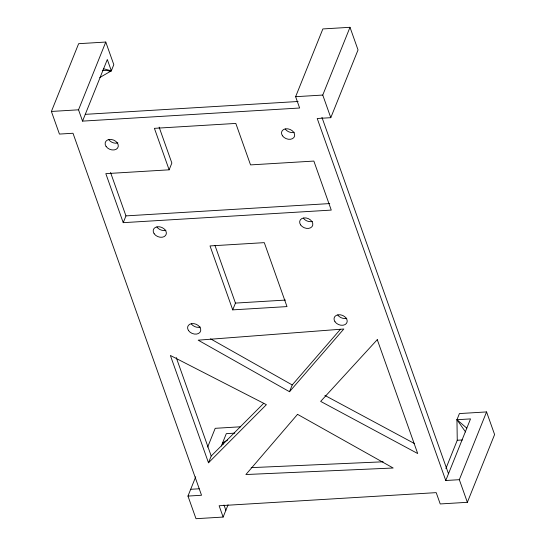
<?xml version="1.0" encoding="UTF-8"?>
<svg xmlns="http://www.w3.org/2000/svg" width="546" height="546" viewBox="0 0 546 546"><rect width="100%" height="100%" fill="white"/><g stroke="black" fill="none" stroke-linecap="round" stroke-linejoin="round"><path stroke-width="0.82" d="M228.064 504.811L223.137 517.062L196 518.7L187.967 496.075L201.535 495.256L73 133.258L59.432 134.077L51.399 111.452L78.638 43.687L105.774 42.049L113.807 64.674L111.329 70.837L99.809 77.539M445.884 468.57L457.255 440.274L456.954 419.724L459.432 413.568L486.568 411.923L459.329 479.688L445.761 480.507L317.226 118.502L330.794 117.683L358.033 49.925L350 27.3L322.863 28.938L295.625 96.697L299.638 108.012L82.548 121.123L78.535 109.807L105.774 42.049M82.548 121.123L107.316 59.521L111.329 70.837L108.791 70.987M123.225 222.666L105.822 173.642L169.137 169.82L154.409 128.337L235.817 123.423L250.546 164.899L313.861 161.077L331.265 210.094L123.225 222.666L125.949 215.888L110.538 172.488M169.137 169.82L171.86 163.042L159.118 127.143M232.726 309.869L210.019 245.925L264.291 242.642L286.998 306.593L232.726 309.869L235.449 303.098L215.015 245.543M330.794 117.683L322.761 95.059L350 27.3M187.967 496.075L195.721 476.788M207.664 447.078L215.206 428.317L240.65 426.781M208.49 462.79L266.387 404.675L170.379 355.466L208.49 462.79L211.213 456.012L263.738 403.289M221.321 446.041L226.303 433.654L234.78 433.142M289.51 391.721L343.816 329.006L198.184 340.172L289.51 391.721L292.233 384.95L340.445 329.265M445.761 480.507L470.522 418.905L456.954 419.724L465.567 431.975M223.137 517.062L219.123 505.746L436.206 492.635L440.226 503.951L467.362 502.313L494.601 434.548L486.568 411.923M227.627 439.96L222.584 442.895L223.123 444.403M51.399 111.452L78.535 109.807M295.625 96.697L322.761 95.059M85.278 114.346L298.109 101.495M125.949 215.888L329.743 203.576M235.449 303.098L285.483 300.075M457.255 440.274L462.346 439.967M190.69 489.298L199.174 488.786M251.174 467.649L383.128 461.8M102.32 70.304L111.329 70.837L103.597 68.762M324.877 395.42L414.455 443.55M210.558 338.841L292.233 384.95M456.954 419.724L466.81 428.146M459.329 479.688L467.362 502.313M321.942 117.349L448.484 473.73M176.235 357.507L211.213 456.012M223.99 505.009L225.86 510.285M294.267 132.269A6.825 5.003 21.9 0 1 285.189 129.006M117.888 142.922A6.825 5.003 21.9 0 1 108.804 139.66M200.341 327.081A6.825 5.003 21.9 0 1 191.264 323.819M346.799 318.236A6.825 5.003 21.9 0 1 337.715 314.967M312.408 221.389A6.825 5.003 21.9 0 1 303.33 218.127M165.957 230.235A6.825 5.003 21.9 0 1 156.873 226.972M297.543 414.346L245.898 474.535L393.175 468.011L297.543 414.346M377.272 339.653L320.659 401.399L417.704 453.535L377.272 339.653M282.466 135.783A6.825 5.003 21.9 0 0 293.898 137.51A6.825 5.003 21.9 0 0 287.926 128.849A6.825 5.003 21.9 0 0 282.466 135.783M106.081 146.437A6.825 5.003 21.9 0 0 117.513 148.164A6.825 5.003 21.9 0 0 111.541 139.503A6.825 5.003 21.9 0 0 106.081 146.437M154.149 233.743A6.825 5.003 21.9 0 0 165.581 235.469A6.825 5.003 21.9 0 0 159.609 226.808A6.825 5.003 21.9 0 0 154.149 233.743M300.607 224.897A6.825 5.003 21.9 0 0 312.039 226.624A6.825 5.003 21.9 0 0 306.06 217.963A6.825 5.003 21.9 0 0 300.607 224.897M188.541 330.589A6.825 5.003 21.9 0 0 199.972 332.316A6.825 5.003 21.9 0 0 193.994 323.655A6.825 5.003 21.9 0 0 188.541 330.589M334.991 321.744A6.825 5.003 21.9 0 0 346.423 323.471A6.825 5.003 21.9 0 0 340.451 314.81A6.825 5.003 21.9 0 0 334.991 321.744"/></g></svg>
